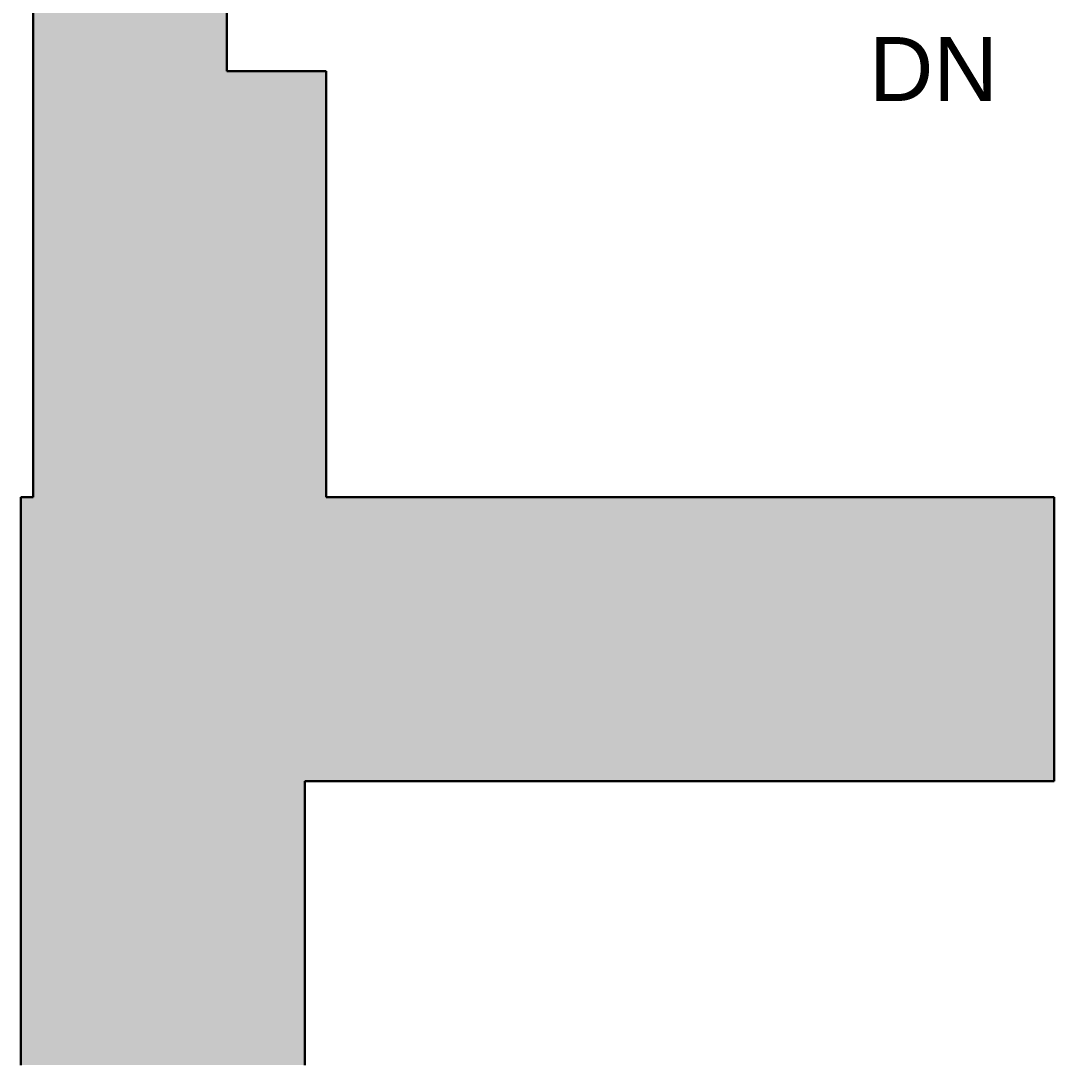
# Model space of a CAD drawing. Header units: inches. Extents: x -1176 to 1551, y -3558 to 978.
# Drawn here: x -590.1 to -517.3, y 523.7 to 597.2 of the extents above; entities that cross this region are included whole.
import ezdxf

# ---------------------------------------------------------------- set-up
doc = ezdxf.new("R2010")
doc.units = ezdxf.units.IN
doc.header["$MEASUREMENT"] = 0
for name, color, linetype, lineweight in [('A-WALL', 113, 'Continuous', 18), ('A-WALL-PATT', 111, 'Continuous', 18), ('G-ANNO-TEXT', 231, 'Continuous', 9)]:
    doc.layers.add(name, color=color, linetype=linetype, lineweight=lineweight)
doc.styles.add('Swis721 Lt BT', font='swissl.ttf', dxfattribs={"height": 4.5})

msp = doc.modelspace()

# ---------------------------------------------------------------- hatches: boundary and pattern name
at = {"layer": 'A-WALL-PATT', "lineweight": 9}
h = msp.add_hatch(color=7, dxfattribs=at)
h.paths.add_polyline_path([(-589.205, 563.684), (-575.571, 563.684), (-575.571, 606.624), (-589.205, 606.624), (-589.205, 580.227)], flags=0)
h.paths.add_polyline_path([(-575.571, 643.124), (-575.571, 710.374), (-589.205, 710.374), (-589.205, 643.124)], flags=0)
h.paths.add_polyline_path([(-589.205, 746.874), (-575.571, 746.874), (-575.571, 789.874), (-589.205, 789.874)], flags=0)
msp.add_hatch(color=7, dxfattribs=at).paths.add_polyline_path([(-575.571, 563.684), (-568.571, 563.684), (-568.571, 593.684), (-575.571, 593.684), (-575.571, 580.227)], flags=0)
h = msp.add_hatch(color=7, dxfattribs=at)
h.paths.add_polyline_path([(-344.959, 543.684), (-319.928, 543.684), (-319.928, 563.684), (-377.558, 563.684), (-377.558, 543.684), (-358.959, 543.684)], flags=0)
h.paths.add_polyline_path([(-196.298, 543.684), (-196.298, 563.684), (-253.928, 563.684), (-253.928, 543.684), (-213.724, 543.684)], flags=0)
h.paths.add_polyline_path([(1.715, 543.684), (1.715, 563.684), (-53.535, 563.684), (-53.535, 543.684), (-4.412, 543.684)], flags=0)
h.paths.add_polyline_path([(-152.067, 543.684), (-97.765, 543.684), (-97.765, 563.684), (-152.067, 563.684)], flags=0)
h.paths.add_polyline_path([(-473.093, 543.684), (-421.788, 543.684), (-421.788, 563.684), (-473.093, 563.684)], flags=0)
h.paths.add_polyline_path([(-517.324, 543.684), (-517.324, 563.684), (-590.071, 563.684), (-590.071, 543.684), (-521.592, 543.684)], flags=0)
h = msp.add_hatch(color=7, dxfattribs=at)
h.paths.add_polyline_path([(-570.071, 190.255), (-570.071, 340.525), (-590.071, 340.525), (-590.071, 190.255)], flags=0)
h.paths.add_polyline_path([(-570.071, 376.525), (-570.071, 487.684), (-590.071, 487.684), (-590.071, 376.525)], flags=0)
h.paths.add_polyline_path([(-570.071, 523.684), (-570.071, 543.684), (-590.071, 543.684), (-590.071, 523.684)], flags=0)

# ---------------------------------------------------------------- linework, layer by layer
at = {"layer": 'A-WALL', "color": 8, "lineweight": 30}
for p, q in [((-589.205, 606.624), (-589.205, 563.684)), ((-575.571, 593.684), (-575.571, 606.624)), ((-568.571, 593.684), (-575.571, 593.684)), ((-568.571, 563.684), (-568.571, 593.684)), ((-589.205, 563.684), (-590.071, 563.684)), ((-590.071, 563.684), (-590.071, 523.684)), ((-517.324, 563.684), (-568.571, 563.684)), ((-517.324, 543.684), (-517.324, 563.684)), ((-570.071, 543.684), (-517.324, 543.684)), ((-570.071, 523.684), (-570.071, 543.684))]:
    msp.add_line(p, q, dxfattribs=at)

# ---------------------------------------------------------------- texts
at = {"layer": 'G-ANNO-TEXT', "color": 7, "insert": (-530.364, 596.084), "char_height": 4.5, "width": 10.908, "attachment_point": 1, "style": 'Swis721 Lt BT'}
msp.add_mtext('DN', dxfattribs=at)

doc.saveas('drawing.dxf')
